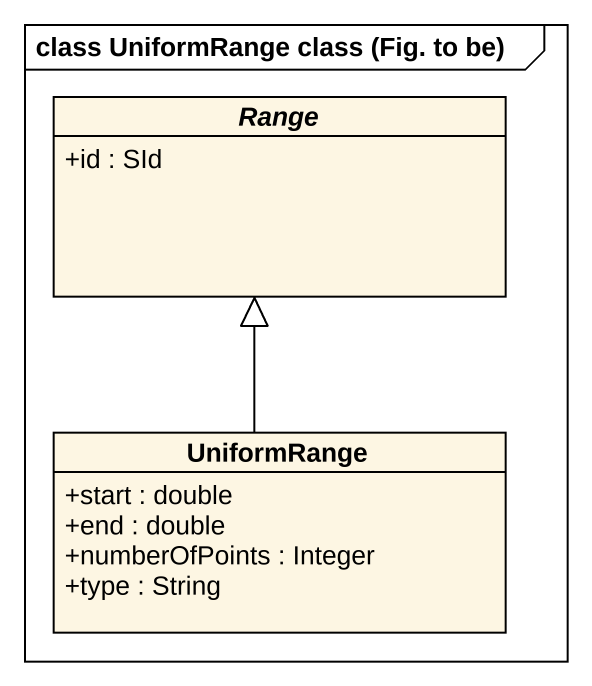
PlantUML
@startuml
mainframe class UniformRange class (Fig. to be)
hide circle
hide empty members
skinparam classAttributeIconSize 0
abstract class Range {
  +id : SId
}
class UniformRange {
  +start : double
  +end : double
  +numberOfPoints : Integer
  +type : String
}
UniformRange -up-|> Range
@enduml
